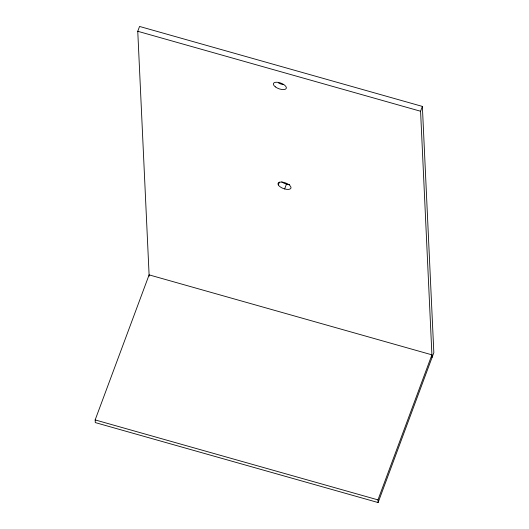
<?xml version="1.0" encoding="UTF-8"?>
<svg xmlns="http://www.w3.org/2000/svg" width="529" height="529" viewBox="0 0 529 529"><rect width="100%" height="100%" fill="white"/><g stroke="black" fill="none" stroke-linecap="round" stroke-linejoin="round"><path stroke-width="0.79" d="M149.165 276.204L137.758 31.284L139.557 26.45L422.373 106.415L433.84 352.664L378.103 502.55L95.28 422.585L95.16 419.92L149.105 274.868L431.922 354.84L377.977 499.885L378.103 502.55M278.327 184.912L279.352 182.148M284.648 188.932A6.877 2.995 20.4 0 0 290.99 187.299A6.877 2.995 20.4 0 0 283.22 182.274A6.877 2.995 20.4 0 0 278.234 184.786L278.922 185.739A6.877 2.995 20.4 0 0 282.955 188.35L284.648 188.932L286.447 184.099A6.877 2.995 20.4 0 0 289.687 184.595M432.041 357.498L420.575 111.249L422.373 106.415M137.758 31.284L420.575 111.249M95.16 419.92L377.977 499.885M286.467 184.588L286.447 184.099L284.747 183.517A6.877 2.995 20.4 0 1 281.785 181.857M283.478 84.64A6.877 2.995 20.4 0 1 278.512 82.921M275.338 86.862A6.877 2.995 20.4 0 0 286.189 88.522A6.877 2.995 20.4 0 0 278.016 82.345A6.877 2.995 20.4 0 0 275.338 86.862"/></g></svg>
